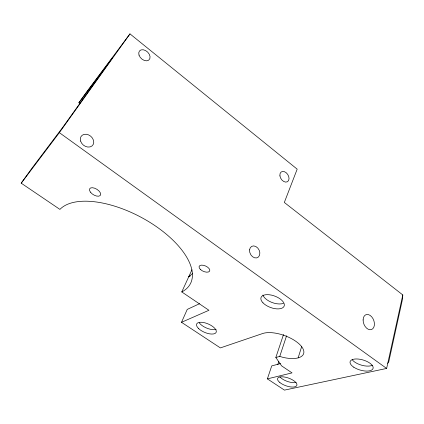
<?xml version="1.0" encoding="UTF-8"?>
<svg xmlns="http://www.w3.org/2000/svg" width="424" height="424" viewBox="0 0 424 424"><rect width="100%" height="100%" fill="white"/><g stroke="black" fill="none" stroke-linecap="round" stroke-linejoin="round"><path stroke-width="0.64" d="M79.94 103.535L78.896 102.762L87.424 90.874L129.972 33.883L297.182 169.16L284.324 202.46L402.8 294.95L402.201 300.574L388.787 361.736L387.748 363.341M280.534 363.554L271.726 365.912L267.38 378.871L284.451 390.117L386.63 368.44L402.8 294.95M298.141 357.888L301.687 346.514M267.38 378.871L292.035 372.892L281.616 365.875L275.833 357.496L279.761 356.388L286.576 335.776M277.773 364.603L278.806 361.465M275.833 357.496L283.518 334.504M279.761 356.388L282.681 357.278A24.221 10.685 19.8 0 0 301.13 346A24.221 10.685 19.8 0 0 262.631 333.529L220.379 347.908L181.504 322.304L187.249 309.403L199.54 303.701M181.504 322.304L208.942 310.278L181.769 291.935L191.966 269.749M181.769 291.935A75.398 35.754 27.9 0 0 155.03 225.695A75.398 35.754 27.9 0 0 59.922 209.403L21.2 183.173L59.355 132.654L129.972 33.883M21.2 183.173L31.678 168.572L62.646 127.47L112.418 57.913L78.896 102.762M192.464 273.597L188.707 276.84L190.238 276.008M59.355 132.654L386.63 368.44M216.145 329.331A10.552 4.616 23 0 1 199.254 322.818M283.343 303.356A12.27 6.137 20.2 0 1 271.503 302.291A12.27 6.137 20.2 0 1 262.906 295.056M296.116 382.432A10.171 4.107 19.6 0 1 279.994 376.952M372.558 365.212A11.909 5.3 16.3 0 1 361.858 365.276A11.909 5.3 16.3 0 1 352.19 359.716M363.108 319.94A7.923 5.279 69.7 0 0 371.498 329.538A7.923 5.279 69.7 0 0 371.705 316.823A7.923 5.279 69.7 0 0 363.108 319.94M80.597 141.054A7.303 5.772 39.6 0 0 91.928 146.015A7.303 5.772 39.6 0 0 88.574 134.885A7.303 5.772 39.6 0 0 80.597 141.054M139.019 55.104A6.535 4.542 43.4 0 0 148.665 60.176A6.535 4.542 43.4 0 0 145.517 50.525A6.535 4.542 43.4 0 0 139.019 55.104M249.572 249.863A6.349 4.791 62.3 0 0 256.721 257.903A6.349 4.791 62.3 0 0 257.803 248.072A6.349 4.791 62.3 0 0 249.572 249.863M200.345 269.383A5.761 2.899 24 0 0 209.52 271.291A5.761 2.899 24 0 0 203.419 265.297A5.761 2.899 24 0 0 200.345 269.383M90.429 192.146A6.28 3.233 31.1 0 0 100.144 195.565A6.28 3.233 31.1 0 0 94.594 188.182A6.28 3.233 31.1 0 0 90.429 192.146M198.612 328.574A10.6 4.574 23 0 0 215.62 333.047A10.6 4.574 23 0 0 204.993 322.849A10.6 4.574 23 0 0 198.612 328.574M262.975 302.831A12.338 6.084 20.3 0 0 283.269 307.352A12.338 6.084 20.3 0 0 271.577 295.141A12.338 6.084 20.3 0 0 262.975 302.831M279.866 382.549A10.218 4.065 19.6 0 0 296.413 386.041A10.218 4.065 19.6 0 0 285.426 377.196A10.218 4.065 19.6 0 0 279.866 382.549M353.801 367.216A11.973 5.252 16.4 0 0 372.913 368.827A11.973 5.252 16.4 0 0 358.079 359.027A11.973 5.252 16.4 0 0 353.801 367.216M279.92 175.886A5.809 4.017 57.8 0 0 287.371 181.774A5.809 4.017 57.8 0 0 286.067 172.616A5.809 4.017 57.8 0 0 279.92 175.886"/></g></svg>
